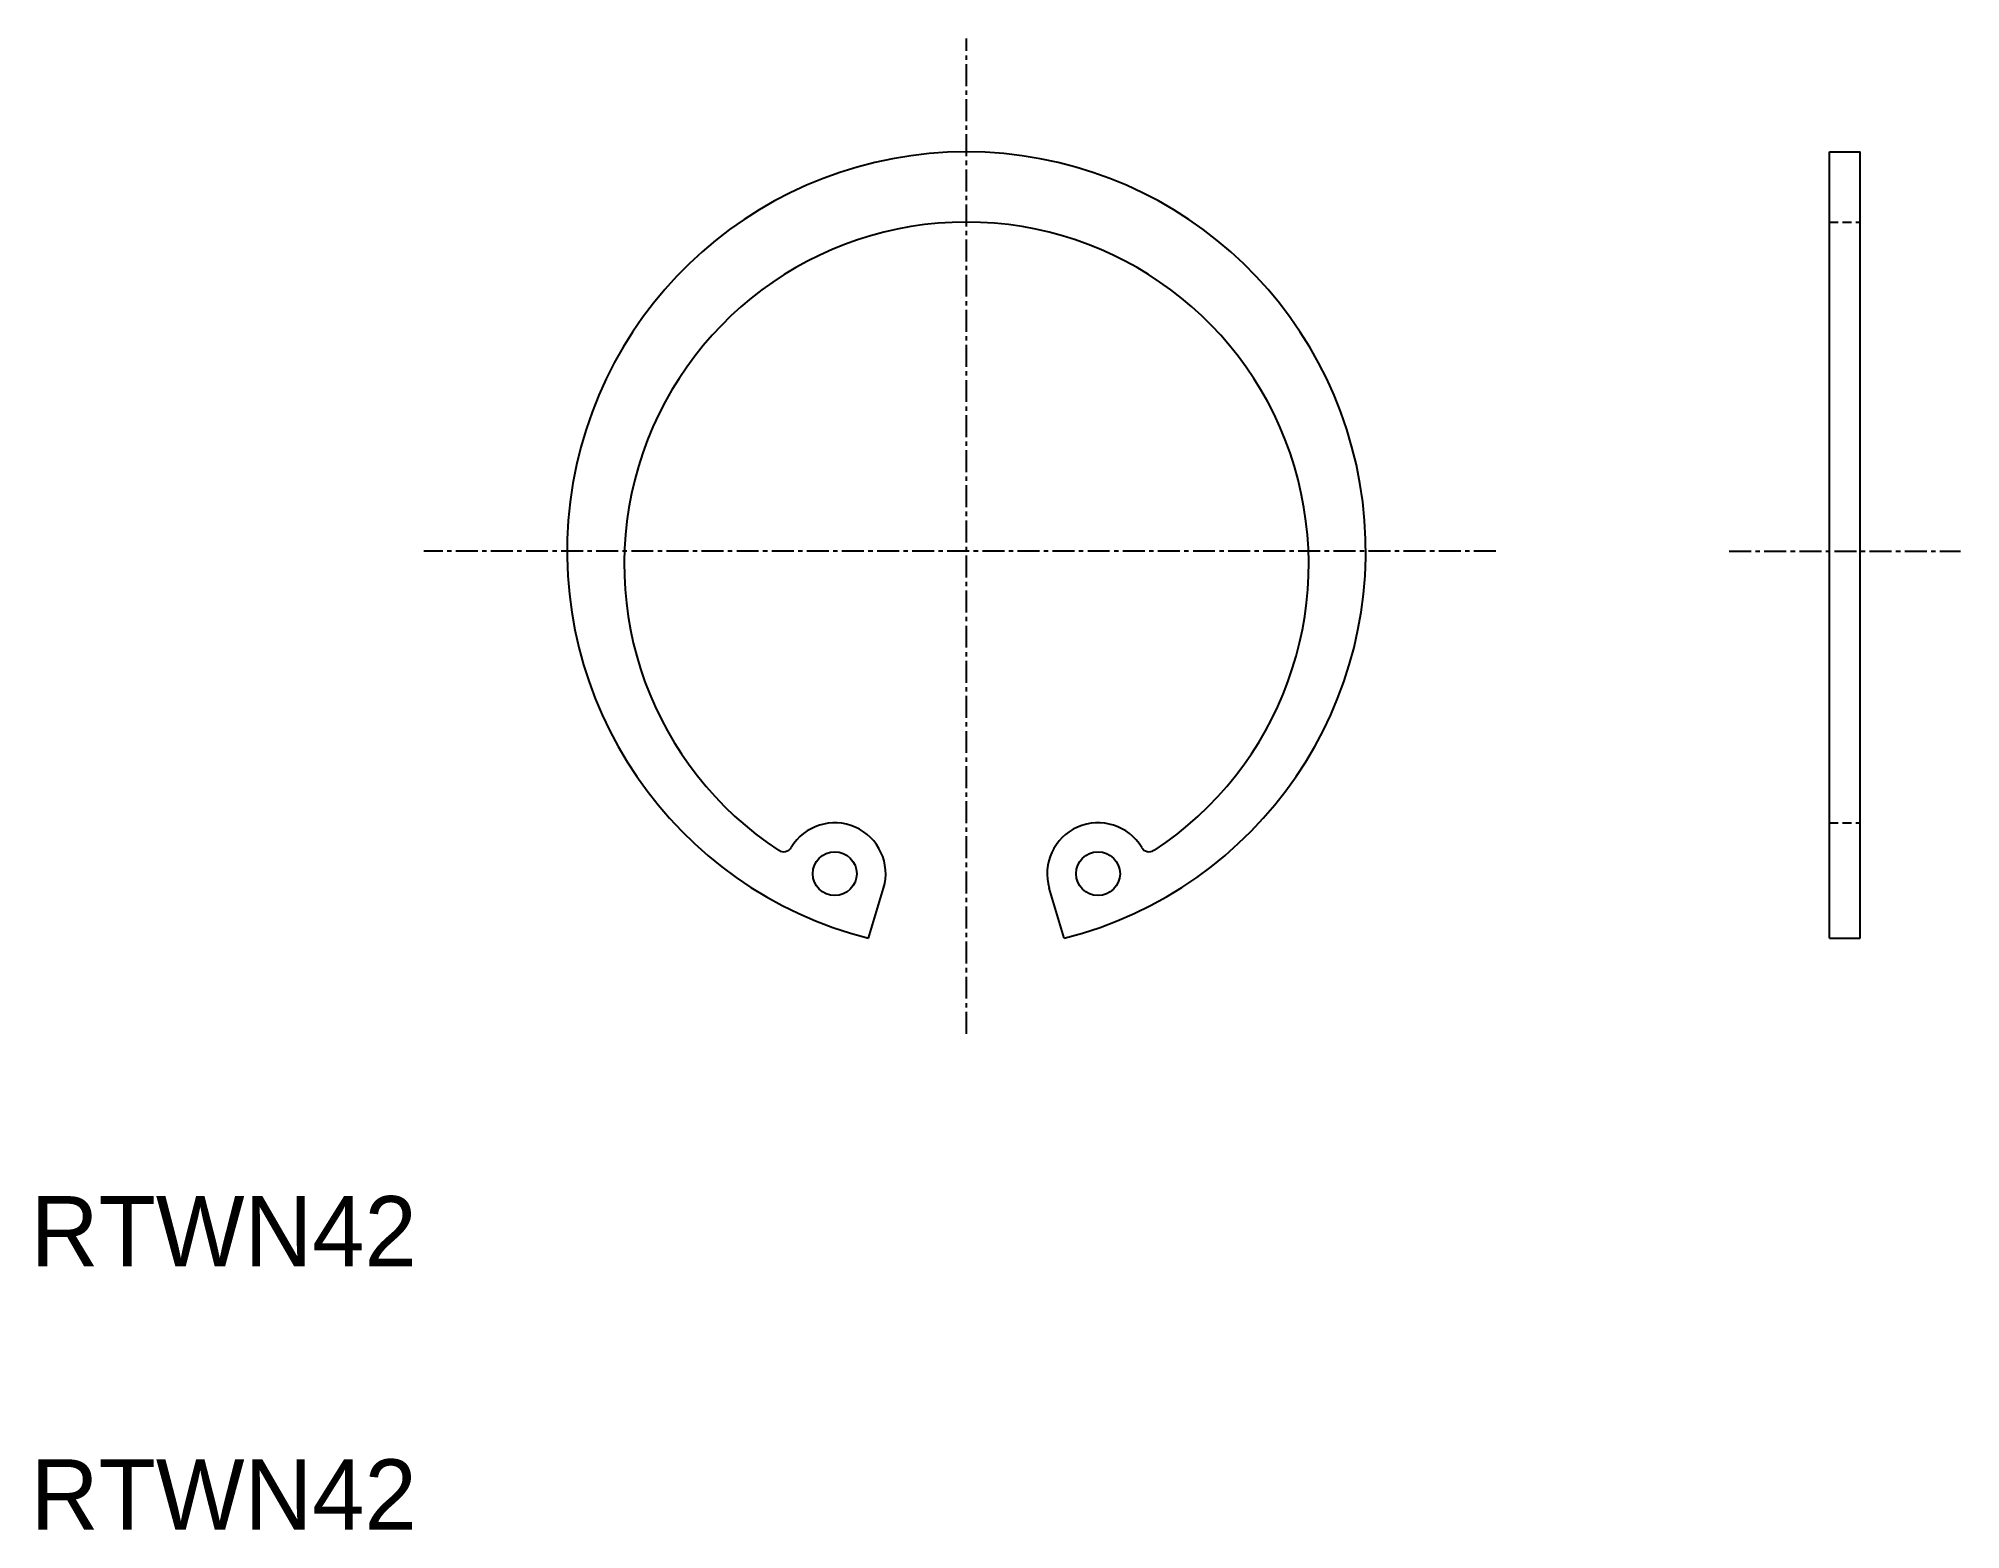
# Model space of a CAD drawing. Extents: x 10 to 120, y 10 to 95.
import ezdxf

# ---------------------------------------------------------------- set-up
doc = ezdxf.new("R2010")
doc.units = 0
doc.linetypes.add('CENTER', pattern=[2, 1.25, -0.25, 0.25, -0.25])
doc.linetypes.add('DASHED', pattern=[0.75, 0.5, -0.25])
doc.layers.get('0').update_dxf_attribs({"linetype": 'CONTINUOUS'})
doc.layers.add('CENTER', color=1, linetype='CENTER')

msp = doc.modelspace()

# ---------------------------------------------------------------- linework, layer by layer
at = {"color": 7, "linetype": 'CONTINUOUS'}
for p, q in [((112.48, 43.69), (112.48, 88.5)), ((112.48, 88.5), (114.23, 88.5)), ((114.23, 43.69), (114.23, 88.5)), ((57.73, 43.69), (58.58, 46.54)), ((68.88, 43.69), (68.03, 46.54)), ((112.48, 43.69), (114.23, 43.69))]:
    msp.add_line(p, q, dxfattribs=at)
at = {"color": 3, "linetype": 'DASHED'}
for p, q in [((112.48, 84.5), (114.23, 84.5)), ((112.48, 50.27), (114.23, 50.27))]:
    msp.add_line(p, q, dxfattribs=at)
at = {"color": 7, "linetype": 'CONTINUOUS'}
for centre in [(55.81, 47.37), (70.81, 47.37)]:
    msp.add_circle(centre, 1.25, dxfattribs=at)
for centre, radius, start, end in [((63.31, 65.75), 22.75, 284.1777, 255.8223), ((63.31, 65), 19.5, 303.2552, 236.7448), ((55.81, 47.37), 2.9, 343.3691, 149.0635), ((70.81, 47.37), 2.9, 30.9365, 196.6309), ((52.89, 49.12), 0.5, 236.7448, 329.0635), ((73.72, 49.12), 0.5, 210.9365, 303.2552)]:
    msp.add_arc(centre, radius, start, end, dxfattribs=at)
at = {"layer": 'CENTER', "color": 1, "linetype": 'CENTER'}
for p, q in [((63.31, 38.25), (63.31, 94.96)), ((93.47, 65.75), (32.39, 65.75)), ((106.77, 65.75), (119.95, 65.75))]:
    msp.add_line(p, q, dxfattribs=at)

# ---------------------------------------------------------------- texts
at = {"color": 7, "linetype": 'CONTINUOUS'}
for p in [(10, 25), (10, 10)]:
    msp.add_text('RTWN42', height=4, dxfattribs=at).set_placement(p)

doc.saveas('drawing.dxf')
